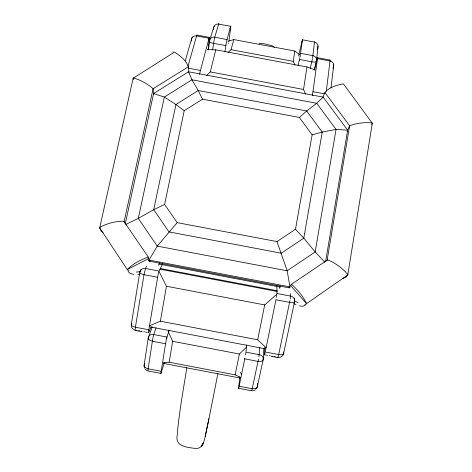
<?xml version="1.0" encoding="UTF-8"?>
<svg xmlns="http://www.w3.org/2000/svg" width="472" height="472" viewBox="0 0 472 472"><rect width="100%" height="100%" fill="white"/><g stroke="black" fill="none" stroke-linecap="round" stroke-linejoin="round"><path stroke-width="0.71" d="M290.233 298.929L290.504 293.661M276.94 357.097L277.784 357.516M317.585 57.838L317.508 58.616L330.028 61.018L326.305 91.243M230.879 26.043L230.607 28.414M251.641 390.657L251.659 390.32M238.614 388.19L239.752 376.839M275.961 299.755L265.223 352.012L278.681 354.549A4.962 1.746 12.2 0 0 283.595 353.664L283.583 351.906M314.535 41.748L312.635 57.472M263.854 348.283L263.169 359.634L257.287 386.857A4.826 3.965 7.5 0 1 255.948 388.893M259.789 347.539L258.904 356.844M276.964 293.672L276.421 297.372M218.878 24.308L218.896 23.783M246.703 344.796L246.03 351.581M257.606 383.406L257.47 384.934M257.435 385.317L257.287 386.857M191.325 41.176L191.384 40.592M209.367 38.68L208.123 49.619M191.449 40.002L191.579 38.775A4.631 3.688 17.9 0 1 196.535 35.972M333.674 65.519L330.99 88.046M314.204 70.11L316.505 60.593L317.998 46.934A4.443 1.876 11.9 0 0 317.644 46.097M208.429 49.908L209.609 40.504L213.698 27.346A4.437 1.87 8.8 0 1 214.607 26.585M228.613 43.459L228.678 42.893M312.918 55.696L312.918 55.666A4.567 4.095 3.5 0 1 316.022 57.773L316.246 58.127A4.561 4.159 2.9 0 1 316.505 60.593L316.505 60.593M228.879 41.217L230.625 28.302M209.302 39.253L208.524 39.111M330.034 60.976L330.093 60.139M212.612 49.932L214.465 38.055L218.796 23.736M213.391 29.594L213.698 27.346A4.437 4.089 5.9 0 1 218.672 24.078L230.69 26.326L226.949 39.719M224.973 51.678L225.899 45.117M230.59 28.526L229.84 28.408M324.335 93.786L312.966 91.698L317.503 58.628M300.139 55.967L302.469 39.807L314.505 42.067A4.443 4.089 18.4 0 1 317.992 46.934L317.355 49.702M312.966 91.698L312.293 95.556M160.875 373.346L165.607 343.492M245.859 352.867L245.965 352.136L259.222 354.667A4.897 4.106 -3 0 1 263.134 359.564M295.106 65.183L293.265 61.366L294.811 51.035L233.787 39.571L227.941 41.282M305.655 94.17L303.537 89.468L306.953 66.959L215.792 49.82L207.297 49.637M148.704 330.577L157.778 276.421A5.033 0.389 -79.4 0 1 158.952 271.317L158.999 271.235M156.067 327.769L153.695 334.66L152.662 339.226L147.848 370.839M225.905 45.088L226.914 39.849M245.788 353.345L245.528 354.891M148.302 337.663L144.113 365.239A4.82 3.959 15.9 0 0 144.644 367.629L144.674 367.747M145.37 269.241A5.027 0.384 -77.3 0 0 144.019 274.633L135.411 327.238L148.827 329.792M135.399 327.303L135.128 330.306M163.312 362.75L169.177 362.242L172.634 341.291L168.174 331.456M186.871 367.517C183.266 390.179 179.006 412.793 177.159 435.691C174.982 446.707 187.638 447.379 195.213 448.4C203.857 449.379 204.559 438.606 206.034 432.606C210.193 412.935 214.034 393.2 217.887 373.464M325.651 261.405L347.652 130.148L323.161 97.108L188.552 71.768L153.601 93.568L125.357 223.398M149.854 325.621L160.362 321.22L166.427 286.238L159.324 271.99M165.56 343.752L152.314 341.226M289.973 300.446L278.663 354.619M295.502 229.25L312.128 134.856L299.366 117.439L202.506 99.185L184.198 110.725L164.61 204.447L177.195 222.648L277.005 241.581L295.502 229.25L303.803 238.124L315.166 251.942L324.777 262.178M312.553 57.932L312.493 58.274M158.716 265.435L158.975 264.031M279.784 288.445L280.002 285.837M258.473 359.233L252.19 388.822M312.364 58.982L311.886 61.366M300.115 56.079L300.05 56.422M244.797 358.744L244.891 358.254M244.785 358.814L239.127 386.255L252.213 388.71M244.773 358.862L258.048 361.393M299.974 56.829L299.85 57.466M299.248 60.316L299.655 58.416M266.167 347.793L257.718 339.775L264.692 304.93L276.698 294.304M299.437 59.46L311.791 61.779A4.555 2.03 18.1 0 0 316.376 60.599M240.773 377.594L235.15 374.839L239.369 354.024L246.667 347.014M289.637 302.257L289.649 302.198A5.039 1.398 12 0 0 294.54 301.738L283.595 353.634M208.931 418.717L205.196 436.494M263.181 359.576L263.169 359.634A4.903 2.679 12.4 0 1 262.231 361.021M278.651 354.684L277.902 357.511M239.009 386.786L238.673 388.185M311.809 61.72L310.263 68.292M252.178 388.875L251.729 390.651M265.052 352.838L264.497 354.968M302.463 39.459L301.921 41.713M299.23 60.369L298.086 65.425M301.909 41.778L298.977 54.392M166.651 338.276L166.94 337.161M333.498 64.387A4.626 3.05 13.3 0 1 333.68 65.236L333.686 65.378A4.572 2.791 18.7 0 1 333.692 65.525L332.937 68.393M226.985 39.577L214.695 37.182M298.841 54.935L298.57 56.032M206.583 75.52L210.258 71.909L215.792 49.82M314.523 69.626L317.508 57.779M166.946 337.144L169.159 330.223M199.609 74.352A4.844 0.36 -79.8 0 1 200.305 70.989L209.161 37.854M227.958 52.557L231.073 49.678L233.787 39.571M196.83 35.099L188.08 65.956M185.337 60.64L191.579 38.81M209.597 40.533L209.609 40.504A4.561 4.148 21 0 1 210.707 38.285L211.031 38.026M161.135 372.892L164.315 362.82M161.117 372.957L160.982 373.322M144.709 363.399L144.113 365.239A4.82 2.749 15.1 0 0 148.06 368.803L161.111 371.305M323.06 97.409C324.565 88.14 335.574 85.438 343.398 83.851L372.314 123.263L347.77 274.975L345.516 277.329L342.814 278.545M153.63 93.91L153.087 88.742C147.559 83.756 140.39 79.886 133.234 77.91L99.686 227.882L127.287 269.547C132.833 263.854 140.603 259.765 148.114 257.098L149.276 261.187L289.401 287.885L289.938 286.87L287.183 270.792L277.005 241.581M323.031 97.48L323.161 97.108L316.73 103.285L306.682 110.961L299.366 117.439M152.285 326.813L148.296 337.722A4.897 2.673 8.4 0 0 148.609 339.344M347.168 131.234L349.622 125.788C356.625 123.068 364.838 122.148 372.296 122.95L371.694 124.519M347.138 131.281L347.652 130.148L336.052 129.434L322.228 132.101L312.128 134.856M151.211 326.86L148.739 332.648L147.901 332.489M159.571 262.951L159.058 264.049L279.984 287.029M131.906 323.279L131.281 324.624A4.891 4.531 33.2 0 0 131.24 324.854L131.24 325.078A4.95 4.72 22.9 0 0 134.715 330.022M140.361 271.164L139.783 272.285L131.287 324.636A4.962 1.74 8.9 0 0 135.44 327.173M290.64 285.519L306.499 303.626L347.77 274.975L347.74 274.427C342.436 268.149 335.267 262.81 327.586 259.883L291.218 284.421L290.563 285.666M146.609 266.308L145.488 268.497L159.064 271.075L162.185 264.792M140.597 270.721L141.317 269.4M162.545 264.149L162.822 263.677M203.42 442.907L201.444 446.305L203.279 443.196M150.09 261.022L149.276 261.187L149.016 260.09L157.247 246.118L177.195 222.648M326.683 260.845L327.155 260.107L349.622 125.788L324.807 92.359M140.986 269.872L141.334 269.541A5.027 4.785 27.9 0 1 145.494 268.479M305.236 305.242L303.018 306.234L299.502 305.992M255.971 388.91L255.653 389.14M289.967 287.442L289.413 287.82L288.746 287.371M151.028 66.947L133.139 78.199L133.334 79.603M151.542 66.629L174.463 52.073C181.278 56.516 190.133 63.142 188.552 72.393L188.552 71.768L191.957 79.786L198.21 90.524L202.506 99.185M188.487 66.7L153.087 88.742L124.136 221.586L124.543 223.038M255.228 390.002L252.508 390.846M127.287 269.547L148.692 258.544M125.865 224.436L138.296 218.394L153.713 209.674L164.61 204.447M291.218 284.421L291.543 284.345C297.549 289.678 303.201 296.322 306.499 303.626M139.482 274.492L137.718 274.621M259.057 43.229L265.37 44.02L271.553 45.578L274.556 47.194M133.771 274.474L130.089 273.347L128.107 271.559M135.181 330.418L141.948 331.615M330.058 60.05L317.573 57.72M300.593 53.324L312.924 55.643M209.362 37.382L196.918 35.034M196.541 35.931L209.037 38.279M225.817 45.619L213.48 43.3A4.549 2.018 2.6 0 1 209.745 40.557M231.073 49.678L293.265 61.366M210.258 71.909L303.537 89.468M188.304 68.18L200.447 70.47M149.016 260.09L289.938 286.87M160.185 268.503L277.27 290.758M159.884 269.164L277.253 291.472M290.575 296.103L276.975 293.49L276.869 287.029M144.007 274.686L157.63 277.282M275.955 299.779L289.607 302.375M166.427 286.238L264.692 304.93M160.362 321.22L257.718 339.775M150.049 326.854L265.588 348.879M136.225 330.264L137.057 330.424M138.727 330.742L139.559 330.901M141.228 331.22L142.066 331.379M143.73 331.698L144.568 331.857M145.4 332.017L147.069 332.329M266.072 355.027L264.403 354.702L264.562 347.351M266.91 355.186L267.748 355.345M269.418 355.664L270.255 355.823M271.925 356.142L272.763 356.301M274.433 356.62L275.27 356.779M166.964 337.073L153.73 334.548A4.891 4.089 26.4 0 0 148.367 337.675M172.634 341.291L239.369 354.024M169.177 362.242L235.15 374.839M163.271 363.357L240.478 378.096M147.895 370.945L160.911 373.429M238.625 388.273L251.659 390.763M271.087 356.242L277.819 357.617M306.953 66.959L315.207 69.933M296.044 304.729L293.79 303.561M147.081 370.709L144.786 368.827M184.198 110.725L175.944 104.513L164.339 97.061L153.601 93.568L153.642 93.946M294.811 51.035L299.791 54.787M103.203 232.879C101.657 231.599 99.604 229.534 99.875 227.38C107.002 223.398 115.622 221.091 123.788 221.22L148.42 257.293M148.898 260.638L149.276 261.187M294.292 299.018L294.115 298.64A5.039 4.803 -2.7 0 0 290.581 296.062M240.502 372.331L241.357 374.296M276.739 285.324L276.787 285.861M294.351 298.009L294.558 301.643A5.033 4.755 -7.3 0 0 294.316 299.006M306.717 303.903A152.013 28.733 51.9 0 1 304.682 304.511M297.985 302.676A170.905 33.866 62.3 0 1 294.168 300.457M129.009 270.999A152.043 30.975 -30.2 0 1 127.198 269.6M173 52.073A151.3 36.191 54.2 0 1 173.012 51.584M140.821 271.494A170.899 36.851 -40.7 0 1 136.266 272.049M330.017 61.053A4.631 3.699 5 0 1 333.686 65.484M211.055 38.043A4.567 4.083 20.2 0 1 214.683 37.258M209.426 37.424A4.702 0.301 -80 0 1 209.385 38.58M209.149 37.943A4.702 0.301 -80 0 1 209.302 37.5M192.281 37.719A4.62 3.044 7 0 0 191.673 38.551L191.638 38.639A4.567 2.779 1.7 0 0 191.555 38.81M148.497 332.837A4.98 0.348 -78.9 0 1 148.733 330.483M144.084 274.533A5.033 1.398 9.2 0 1 139.771 272.309L139.795 272.22A5.027 4.738 32.1 0 1 140.969 269.854M261.777 361.08A4.903 2.537 12.4 0 1 258.06 361.245M257.258 386.851A4.826 2.749 5.7 0 1 252.213 388.698M152.356 341.079A4.903 2.531 8.4 0 1 148.993 339.569M165.654 343.103A4.932 0.313 -79.1 0 1 166.687 337.993M277.76 357.339A4.962 4.732 2.5 0 0 283.465 354.1L283.53 353.888A4.903 4.555 -8.8 0 0 283.601 353.67M336.052 129.434L315.166 251.942L287.183 270.792L157.247 246.118L138.296 218.394L164.339 97.061L191.957 79.786L316.73 103.285L336.052 129.434M322.228 132.101L303.803 238.124L281.282 253.204L169.005 231.899L153.713 209.674L175.944 104.513L198.21 90.524L306.682 110.961L322.228 132.101"/></g></svg>
